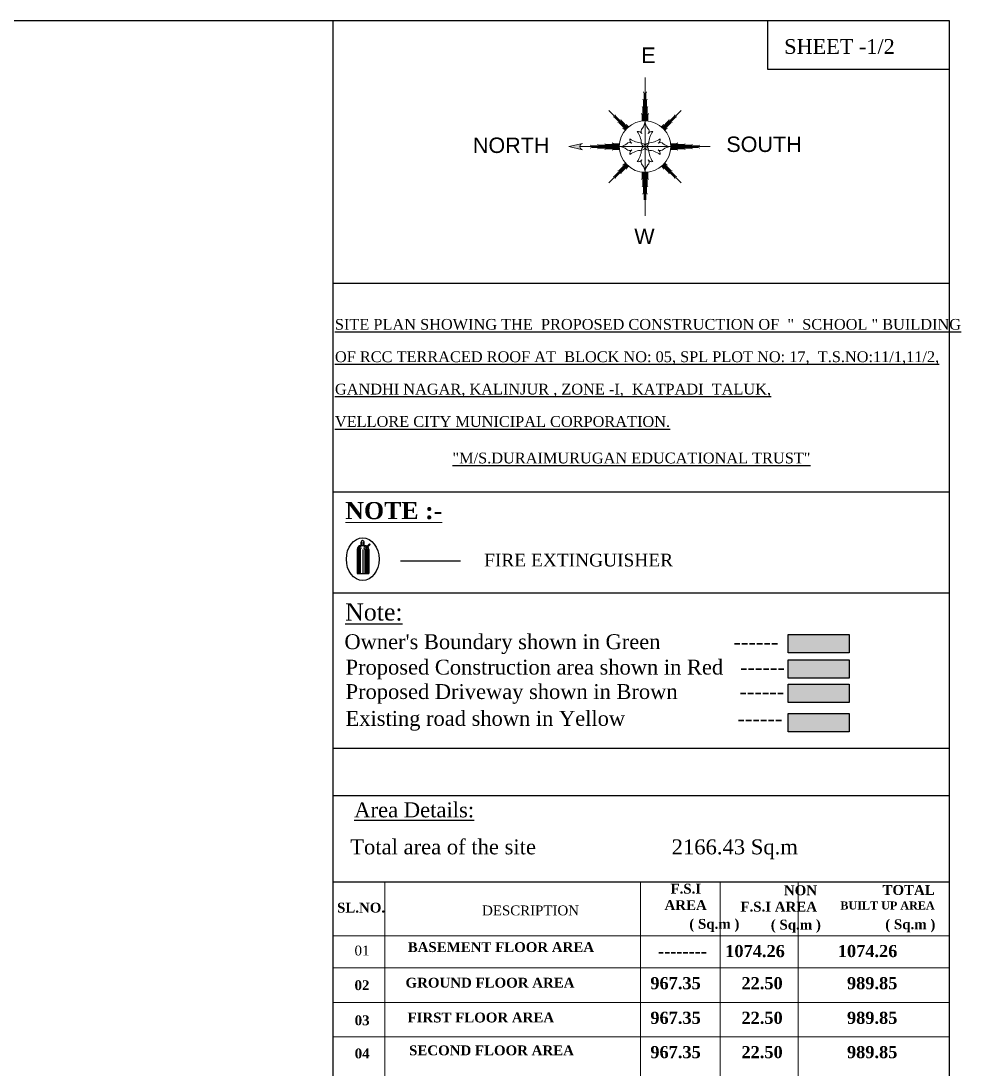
# Model space of a CAD drawing. Header units: metres. Extents: x 789 to 1127, y 8 to 183.
# Drawn here: x 878.22 to 906.8, y 116.94 to 148.8 of the extents above; entities that cross this region are included whole.
import ezdxf

# ---------------------------------------------------------------- set-up
doc = ezdxf.new("R2010")
doc.units = ezdxf.units.M
doc.header["$MEASUREMENT"] = 0
for name, color, linetype in [('T E X T', 7, 'Continuous'), ('TEXT1', 7, 'Continuous'), ('W A L L', 125, 'Continuous')]:
    doc.layers.add(name, color=color, linetype=linetype)
doc.styles.add('B DIM', font='')
doc.styles.add('S', font='swiss.ttf')
doc.styles.get("Standard").update_dxf_attribs({"font": 'BOOKOS.TTF'})
doc.styles.add('style1', font='romantic.ttf')
doc.styles.get('B DIM').set_extended_font_data('@Arial Unicode MS')

msp = doc.modelspace()

# ---------------------------------------------------------------- hatches: boundary and pattern name
at = {"lineweight": 15}
msp.add_hatch(color=256, dxfattribs=at).paths.add_polyline_path([(894.87923, 144.98451), (895.28781, 144.88821, -0.79170311), (895.28781, 145.08081)])
at = {"lineweight": -2, "ltscale": 0.5}
h = msp.add_hatch(color=256, dxfattribs=at)
h.dxf.hatch_style = 1
h.paths.add_polyline_path([(903.39183, 129.59309), (903.39183, 130.14838), (901.5467, 130.14838), (901.5467, 129.59309)])
h = msp.add_hatch(color=256, dxfattribs=at)
h.dxf.hatch_style = 1
h.paths.add_polyline_path([(903.39183, 128.82371), (903.39183, 129.379), (901.5467, 129.379), (901.5467, 128.82371)])
h = msp.add_hatch(color=256, dxfattribs=at)
h.dxf.hatch_style = 1
h.paths.add_polyline_path([(903.39183, 128.0813), (903.39183, 128.63659), (901.5467, 128.63659), (901.5467, 128.0813)])
h = msp.add_hatch(color=256, dxfattribs=at)
h.dxf.hatch_style = 1
h.paths.add_polyline_path([(901.5467, 127.75042), (901.5467, 127.19513), (903.39183, 127.19513), (903.39183, 127.75042)])

# ---------------------------------------------------------------- linework, layer by layer
at = {"lineweight": 15}
for centre, radius, start, end in [((897.19138, 144.98451), 0.78161, 134.999891, 133.383633), ((896.85733, 145.76599), 0.33405, 317.131665, 0.000047), ((897.52542, 145.76599), 0.33405, 179.999953, 222.868335), ((896.98233, 145.31247), 0.13181, 34.460014, 101.549138), ((896.41446, 145.04871), 0.669, 3.315616, 35.964229), ((897.19138, 145.45592), 0.12173, 137.131831, 214.46021), ((897.19138, 145.45592), 0.12173, 325.53979, 42.868169), ((897.40042, 145.31247), 0.13181, 78.450862, 145.539986), ((897.96829, 145.04871), 0.669, 144.035771, 176.684384), ((895.31051, 144.98451), 0.09894, 103.262257, 256.737743), ((896.40989, 145.31855), 0.33405, 269.999953, 312.868335), ((896.71996, 144.98451), 0.12173, 55.53979, 132.868169), ((896.86342, 145.19355), 0.13181, 168.450862, 235.539986), ((897.12717, 145.76142), 0.669, 234.035771, 266.684384), ((897.19138, 145.09372), 0.10921, 183.315532, 269.999897), ((897.08216, 144.98451), 0.10921, 0.000103, 86.684468), ((897.30059, 144.98451), 0.10921, 93.315532, 179.999897), ((897.19138, 145.09372), 0.10921, 270.000103, 356.684468), ((897.25558, 145.76142), 0.669, 273.315616, 305.964229), ((897.51934, 145.19355), 0.13181, 304.460014, 11.549138), ((897.66279, 144.98451), 0.12173, 47.131831, 124.46021), ((897.97286, 145.31855), 0.33405, 227.131665, 270.000047), ((896.40989, 144.65046), 0.33405, 47.131665, 90.000047), ((896.71996, 144.98451), 0.12173, 227.131831, 304.46021), ((896.86342, 144.77546), 0.13181, 124.460014, 191.549138), ((897.12717, 144.20759), 0.669, 93.315616, 125.964229), ((896.41446, 144.9203), 0.669, 324.035771, 356.684384), ((897.19138, 144.87529), 0.10921, 90.000103, 176.684468), ((897.08216, 144.98451), 0.10921, 273.315532, 359.999897), ((897.19138, 144.87529), 0.10921, 3.315532, 89.999897), ((897.30059, 144.98451), 0.10921, 180.000103, 266.684468), ((897.25558, 144.20759), 0.669, 54.035771, 86.684384), ((897.96829, 144.9203), 0.669, 183.315616, 215.964229), ((897.66279, 144.98451), 0.12173, 235.53979, 312.868169), ((897.51934, 144.77546), 0.13181, 348.450862, 55.539986), ((897.97286, 144.65046), 0.33405, 89.999953, 132.868335), ((896.98233, 144.65655), 0.13181, 258.450862, 325.539986), ((897.19138, 144.51309), 0.12173, 145.53979, 222.868169), ((896.85733, 144.20302), 0.33405, 359.999953, 42.868335), ((897.52542, 144.20302), 0.33405, 137.131665, 180.000047), ((897.19138, 144.51309), 0.12173, 317.131831, 34.46021), ((897.40042, 144.65655), 0.13181, 214.460014, 281.549138)]:
    msp.add_arc(centre, radius, start, end, dxfattribs=at)
for centre, radius, start, end in [((888.60741, 132.96028), 0.04603, 0, 180), ((888.56472, 132.73566), 0.12275, 90, 180), ((888.56472, 132.73566), 0.10733, 90, 180), ((888.56472, 132.73566), 0.07133, 90, 180), ((888.56472, 132.73566), 0.02761, 90, 180), ((888.64834, 132.73566), 0.10733, 0, 90), ((888.64834, 132.73566), 0.07133, 0, 90), ((888.64834, 132.73566), 0.02761, 0, 90), ((888.66879, 132.73566), 0.12275, 0, 90)]:
    msp.add_arc(centre, radius, start, end)
msp.add_ellipse((888.60942, 132.4412), major_axis=(0, -0.65155), ratio=0.76165445)
at = {"layer": 'TEXT1', "color": 12}
msp.add_lwpolyline([(906.44678, 148.80482), (795.43611, 148.80482), (795.43611, 31.29705), (906.44678, 31.29705)], close=True, dxfattribs=at)
at = {"layer": 'W A L L', "lineweight": -2, "ltscale": 0.5}
for p, q in [((906.44678, 148.80482), (887.70268, 148.80482)), ((887.70268, 148.80482), (887.70268, 31.29705)), ((906.44678, 31.29705), (906.44678, 148.80482)), ((887.70268, 140.83515), (906.44678, 140.83515)), ((887.70268, 134.4923), (906.44678, 134.4923)), ((887.70268, 126.69256), (906.44678, 126.69256))]:
    msp.add_line(p, q, dxfattribs=at)
at = {"layer": 'W A L L', "lineweight": -3}
for p, q in [((906.44678, 148.80482), (900.91358, 148.80482)), ((900.91358, 148.80482), (900.91358, 147.34185)), ((906.44678, 147.34185), (906.44678, 148.80482)), ((900.91358, 147.34185), (906.44678, 147.34185))]:
    msp.add_line(p, q, dxfattribs=at)
at = {"layer": 'W A L L', "lineweight": 15}
for p, q in [((897.19137, 145.76612), (897.19138, 147.08875)), ((897.16933, 146.60379), (897.14729, 146.64787)), ((897.16933, 145.76557), (897.16933, 146.60379)), ((897.21342, 146.60379), (897.23546, 146.64787)), ((897.21342, 145.76557), (897.21342, 146.60379)), ((897.14729, 146.38335), (897.12524, 146.42743)), ((897.14729, 145.76391), (897.14729, 146.38335)), ((897.23546, 146.38335), (897.25751, 146.42743)), ((897.23546, 145.76391), (897.23546, 146.38335)), ((896.63869, 145.53719), (896.08918, 146.0867)), ((896.3029, 145.90417), (896.28731, 145.95093)), ((897.1032, 145.94247), (897.08116, 145.98656)), ((897.12524, 146.16291), (897.1032, 146.207)), ((897.12524, 145.76113), (897.12524, 146.16291)), ((897.25751, 146.16291), (897.27955, 146.207)), ((897.25751, 145.76113), (897.25751, 146.16291)), ((897.27955, 145.94247), (897.30159, 145.98656)), ((897.74406, 145.53719), (898.29357, 146.0867)), ((898.07986, 145.90416), (898.09545, 145.95093)), ((896.27172, 145.87299), (896.22496, 145.88858)), ((896.62333, 145.52138), (896.27172, 145.87299)), ((896.6545, 145.55256), (896.3029, 145.90417)), ((896.41201, 145.70153), (896.36525, 145.71712)), ((896.6084, 145.50514), (896.41201, 145.70153)), ((896.47436, 145.76388), (896.45877, 145.81064)), ((896.67075, 145.56749), (896.47436, 145.76388)), ((896.64582, 145.62359), (896.63023, 145.67036)), ((897.1032, 145.75721), (897.1032, 145.94247)), ((897.19138, 144.98451), (897.19138, 145.766)), ((897.19138, 144.98451), (897.19138, 145.766)), ((897.27955, 145.75721), (897.27955, 145.94247)), ((897.712, 145.56748), (897.9084, 145.76388)), ((897.72825, 145.55255), (898.07986, 145.90416)), ((897.73694, 145.62359), (897.75252, 145.67035)), ((897.75943, 145.52138), (898.11104, 145.87299)), ((897.77435, 145.50513), (897.97075, 145.70153)), ((897.9084, 145.76388), (897.92399, 145.81064)), ((897.97075, 145.70153), (898.01751, 145.71712)), ((898.11104, 145.87299), (898.1578, 145.88858)), ((896.55229, 145.53007), (896.50553, 145.54565)), ((896.59391, 145.48845), (896.55229, 145.53007)), ((896.6545, 145.55256), (896.63869, 145.53719)), ((896.68744, 145.58197), (896.64582, 145.62359)), ((897.69531, 145.58197), (897.73694, 145.62359)), ((897.78884, 145.48844), (897.83046, 145.53007)), ((897.83046, 145.53007), (897.87723, 145.54565)), ((895.28781, 145.08081), (894.87923, 144.98451)), ((895.5721, 145.00655), (895.52801, 145.0286)), ((896.41032, 145.00655), (895.5721, 145.00655)), ((895.79254, 145.0286), (895.74845, 145.05064)), ((896.41197, 145.0286), (895.79254, 145.0286)), ((896.01297, 145.05064), (895.96889, 145.07268)), ((896.41475, 145.05064), (896.01297, 145.05064)), ((896.23341, 145.07268), (896.18933, 145.09473)), ((896.41867, 145.07268), (896.23341, 145.07268)), ((897.96408, 145.07268), (898.14934, 145.07268)), ((897.968, 145.05064), (898.36978, 145.05064)), ((897.97078, 145.0286), (898.59021, 145.0286)), ((897.97243, 145.00655), (898.81065, 145.00655)), ((898.14934, 145.07268), (898.19342, 145.09473)), ((898.36978, 145.05064), (898.41386, 145.07268)), ((898.59021, 145.0286), (898.6343, 145.05064)), ((898.81065, 145.00655), (898.85474, 145.0286)), ((894.87923, 144.98451), (895.28781, 144.88821)), ((896.40976, 144.98451), (895.21157, 144.98451)), ((895.5721, 144.96246), (895.52801, 144.94042)), ((896.41032, 144.96246), (895.5721, 144.96246)), ((895.79254, 144.94042), (895.74845, 144.91838)), ((896.41197, 144.94042), (895.79254, 144.94042)), ((896.01297, 144.91838), (895.96889, 144.89633)), ((896.41475, 144.91838), (896.01297, 144.91838)), ((896.23341, 144.89633), (896.18933, 144.87429)), ((896.41867, 144.89633), (896.23341, 144.89633)), ((897.19138, 144.98451), (896.40989, 144.98451)), ((897.19138, 144.98451), (896.40989, 144.98451)), ((897.19138, 144.98451), (897.97287, 144.98451)), ((897.19138, 144.98451), (897.19138, 144.20302)), ((897.19138, 144.98451), (897.97287, 144.98451)), ((897.19138, 144.98451), (897.19138, 144.20302)), ((897.96408, 144.89633), (898.14934, 144.89633)), ((897.968, 144.91838), (898.36978, 144.91838)), ((897.97078, 144.94042), (898.59021, 144.94042)), ((897.97243, 144.96246), (898.81065, 144.96246)), ((897.97299, 144.98451), (899.17118, 144.98451)), ((898.14934, 144.89633), (898.19342, 144.87429)), ((898.36978, 144.91838), (898.41386, 144.89633)), ((898.59021, 144.94042), (898.6343, 144.91838)), ((898.81065, 144.96246), (898.85474, 144.94042)), ((896.63869, 144.43182), (896.08918, 143.88231)), ((896.62333, 144.44763), (896.27172, 144.09603)), ((896.6545, 144.41646), (896.30289, 144.06485)), ((896.6084, 144.46388), (896.41201, 144.26748)), ((896.67075, 144.40153), (896.47435, 144.20514)), ((896.55229, 144.43895), (896.50553, 144.42336)), ((896.59391, 144.48057), (896.55229, 144.43895)), ((896.68744, 144.38704), (896.64582, 144.34542)), ((897.69531, 144.38705), (897.73694, 144.34542)), ((897.712, 144.40153), (897.9084, 144.20514)), ((897.72825, 144.41646), (898.07986, 144.06485)), ((897.74406, 144.43183), (898.29357, 143.88231)), ((897.75942, 144.44763), (898.11103, 144.09602)), ((897.77435, 144.46388), (897.97075, 144.26748)), ((897.78884, 144.48057), (897.83046, 144.43895)), ((897.83046, 144.43895), (897.87722, 144.42336)), ((896.27172, 144.09603), (896.22496, 144.08044)), ((896.30289, 144.06485), (896.28731, 144.01809)), ((896.41201, 144.26748), (896.36525, 144.2519)), ((896.47435, 144.20514), (896.45877, 144.15838)), ((896.64582, 144.34542), (896.63023, 144.29866)), ((897.1032, 144.2118), (897.1032, 144.02655)), ((897.12524, 144.20789), (897.12524, 143.80611)), ((897.14729, 144.20511), (897.14729, 143.58567)), ((897.16933, 144.20345), (897.16933, 143.36523)), ((897.19137, 144.2029), (897.19138, 142.88026)), ((897.21342, 144.20345), (897.21342, 143.36523)), ((897.23546, 144.20511), (897.23546, 143.58567)), ((897.25751, 144.20789), (897.25751, 143.80611)), ((897.27955, 144.2118), (897.27955, 144.02655)), ((897.73694, 144.34542), (897.75252, 144.29866)), ((897.9084, 144.20514), (897.92399, 144.15838)), ((897.97075, 144.26748), (898.01751, 144.2519)), ((898.07986, 144.06485), (898.09545, 144.01809)), ((898.11103, 144.09602), (898.1578, 144.08044)), ((897.1032, 144.02655), (897.08116, 143.98246)), ((897.12524, 143.80611), (897.1032, 143.76202)), ((897.25751, 143.80611), (897.27955, 143.76202)), ((897.27955, 144.02655), (897.30159, 143.98246)), ((897.14729, 143.58567), (897.12524, 143.54158)), ((897.23546, 143.58567), (897.25751, 143.54158))]:
    msp.add_line(p, q, dxfattribs=at)
at = {"layer": 'W A L L'}
for p, q in [((888.56138, 132.85842), (888.56138, 132.96028)), ((888.58006, 132.85842), (888.58006, 132.96028)), ((888.63663, 132.85842), (888.63663, 132.96028)), ((888.65344, 132.85842), (888.65344, 132.96028)), ((888.74406, 132.83263), (888.81564, 132.90422)), ((888.75559, 132.82247), (888.82668, 132.89356)), ((888.81564, 132.90422), (888.83771, 132.88289)), ((888.44196, 132.73566), (888.44196, 132.00744)), ((888.45739, 132.73566), (888.45739, 132.00744)), ((888.49339, 132.73566), (888.49339, 132.00744)), ((888.5371, 132.73566), (888.5371, 132.00744)), ((888.54603, 132.85842), (888.66879, 132.85842)), ((888.61424, 132.73566), (888.61424, 132.00744)), ((888.61424, 132.73566), (888.61424, 132.00744)), ((888.67595, 132.73566), (888.67595, 132.00744)), ((888.71966, 132.73566), (888.71966, 132.00744)), ((888.75566, 132.73566), (888.75566, 132.00744)), ((888.76576, 132.81093), (888.83771, 132.88289)), ((888.79154, 132.73566), (888.79154, 132.00744)), ((889.76101, 132.39215), (891.58443, 132.39215)), ((888.44196, 132.00744), (888.79154, 132.00744))]:
    msp.add_line(p, q, dxfattribs=at)
at = {"layer": 'W A L L', "lineweight": -2}
for p, q in [((906.44678, 131.40748), (887.70268, 131.40748)), ((901.5467, 130.14838), (903.39183, 130.14838)), ((901.5467, 129.59309), (901.5467, 130.14838)), ((903.39183, 130.14838), (903.39183, 129.59309)), ((903.39183, 129.59309), (901.5467, 129.59309)), ((901.5467, 129.379), (903.39183, 129.379)), ((901.5467, 128.82371), (901.5467, 129.379)), ((903.39183, 129.379), (903.39183, 128.82371)), ((903.39183, 128.82371), (901.5467, 128.82371)), ((901.5467, 128.63659), (903.39183, 128.63659)), ((901.5467, 128.0813), (901.5467, 128.63659)), ((903.39183, 128.63659), (903.39183, 128.0813)), ((903.39183, 128.0813), (901.5467, 128.0813)), ((901.5467, 127.75042), (903.39183, 127.75042)), ((901.5467, 127.19513), (901.5467, 127.75042)), ((903.39183, 127.75042), (903.39183, 127.19513)), ((903.39183, 127.19513), (901.5467, 127.19513)), ((887.70268, 125.25053), (906.44678, 125.25053)), ((887.70268, 122.6346), (906.44678, 122.6346))]:
    msp.add_line(p, q, dxfattribs=at)
at = {"layer": 'W A L L', "lineweight": 20}
for p, q in [((889.28051, 113.60083), (889.28051, 122.6346)), ((897.05314, 112.52126), (897.05314, 122.6346)), ((899.47897, 112.52126), (899.47897, 122.6346)), ((901.84758, 112.52126), (901.84758, 122.6346)), ((887.70268, 120.99233), (906.44678, 120.99233)), ((887.70268, 120.01554), (906.44678, 120.01554)), ((887.70268, 118.9619), (906.44678, 118.9619)), ((887.70268, 117.91913), (906.44678, 117.91913))]:
    msp.add_line(p, q, dxfattribs=at)

# ---------------------------------------------------------------- texts
at = {"layer": 'T E X T', "char_height": 0.328125, "attachment_point": 1, "line_spacing_factor": 1.8}
for s, insert, width in [('\\A1;{\\LSITE PLAN SHOWING THE  PROPOSED CONSTRUCTION OF  \\C7;"  SCHOOL " \\C256;BUILDING\\C7; \\POF \\C256;RCC TERRACED ROOF AT  BLOCK NO: 05, SPL PLOT NO: 17,  T.S.NO:11/1,11/2, \\PGANDHI NAGAR, KALINJUR , ZONE -I,  KATPADI  TALUK,\\PVELLORE CITY MUNICIPAL CORPORATION.}', (887.76542, 139.74464, 109.15636), 91.0217931), ('\\A1;{\\L"M/S.DURAIMURUGAN EDUCATIONAL TRUST"}', (891.33794, 135.68093, 109.15636), 27.6828617)]:
    msp.add_mtext(s, dxfattribs=dict(at, insert=insert, width=width))
at = {"layer": 'T E X T', "lineweight": 0, "insert": (888.08192, 134.17823), "char_height": 0.52, "attachment_point": 1}
msp.add_mtext('\\A1;{\\fTimes New Roman|b1|i0|c0|p18;\\LNOTE :-}', dxfattribs=at)
at = {"layer": 'T E X T', "lineweight": -2, "char_height": 0.455, "attachment_point": 1, "style": 'S'}
for s, insert, width in [('{\\fTimes New Roman|b0|i0|c0|p18;\\LArea Details:\\l                                     }', (888.35141, 125.04647), 15.5497385), ('\\A1;{\\fTimes New Roman|b0|i0|c0|p18;Total area of the site \\A0;                       2166.43 Sq.m}', (888.22926, 123.92122), 18.9768331)]:
    msp.add_mtext(s, dxfattribs=dict(at, insert=insert, width=width))
at = {"layer": 'T E X T', "style": 'style1'}
for s, insert, char_height, width, attachment_point in [('{\\fTimes New Roman|b1|i0|c0|p18;\\W9.67087; \\W4; \\W1;F.S.I\\P\\W8.06344; \\W4; \\W1;AREA}', (896.4177, 122.57251), 0.3, 3.4831581, 1), ('\\pt1.8;{\\fTimes New Roman|b1|i0|c0|p18; NON \\PF.S.I AREA }', (902.4199, 122.52478), 0.3, 3.4831581, 3), ('\\pt1.8;{\\fTimes New Roman|b1|i0|c0|p18;TOTAL\\P\\H0.8135x;BUILT UP AREA\\H1.22925x;\\P }', (905.99656, 122.53308), 0.3, 3.4831581, 3), ('{\\fTimes New Roman|b1|i0|c0|p18;SL.NO.}', (887.83012, 121.99573), 0.3, 1.5685138, 1), ('\\pt1.8;{\\fTimes New Roman|b0|i0|c0|p18;DESCRIPTION}', (892.2384, 121.91098), 0.3, 3.4831581, 1), ('\\pt1.8;{\\fTimes New Roman|b1|i0|c0|p18;( Sq.m )}', (900.06111, 121.50234), 0.3, 3.4831581, 3), ('\\pt1.8;{\\fTimes New Roman|b1|i0|c0|p18;( Sq.m )}', (902.53733, 121.47862), 0.3, 3.4831581, 3), ('\\pt1.8;{\\fTimes New Roman|b1|i0|c0|p18;( Sq.m )}', (906.01633, 121.49067), 0.3, 3.4831581, 3), ('{\\fTimes New Roman|b1|i0|c0|p18;BASEMENT FLOOR AREA }', (889.97814, 120.79566), 0.3, 15.7217003, 1), ('{\\fTimes New Roman|b0|i0|c0|p18;01}', (888.3616, 120.69116), 0.3, 0.5943165, 1), ('{\\fTimes New Roman|b1|i0|c0|p18;--------}', (899.07163, 120.71036), 0.3687756, 2.7374633, 3), ('{\\fTimes New Roman|b1|i0|c0|p18;1074.26}', (901.44024, 120.71036), 0.3687756, 2.7374633, 3), ('{\\fTimes New Roman|b1|i0|c0|p18;1074.26}', (904.86163, 120.71036), 0.3687756, 2.7374633, 3), ('{\\fTimes New Roman|b1|i0|c0|p18;02}', (888.3616, 119.63751), 0.3, 0.8032594, 1), ('{\\fTimes New Roman|b1|i0|c0|p18;GROUND FLOOR AREA}', (889.91131, 119.71365), 0.3, 15.7217003, 1), ('{\\fTimes New Roman|b1|i0|c0|p18;967.35}', (898.88508, 119.73357), 0.3687756, 2.7374633, 3), ('{\\fTimes New Roman|b1|i0|c0|p18;22.50}', (901.37615, 119.73357), 0.3687756, 2.7374633, 3), ('{\\fTimes New Roman|b1|i0|c0|p18;989.85}', (904.86163, 119.73357), 0.3687756, 2.7374633, 3), ('{\\fTimes New Roman|b1|i0|c0|p18;03}', (888.36607, 118.57095), 0.3, 0.7614708, 1), ('{\\fTimes New Roman|b1|i0|c0|p18;FIRST FLOOR AREA}', (889.97215, 118.65563), 0.3, 15.7217003, 1), ('{\\fTimes New Roman|b1|i0|c0|p18;967.35}', (898.88508, 118.67992), 0.3687756, 2.7374633, 3), ('{\\fTimes New Roman|b1|i0|c0|p18;22.50}', (901.37615, 118.67992), 0.3687756, 2.7374633, 3), ('{\\fTimes New Roman|b1|i0|c0|p18;989.85}', (904.86163, 118.67992), 0.3687756, 2.7374633, 3), ('{\\fTimes New Roman|b1|i0|c0|p18;SECOND FLOOR AREA }', (890.01971, 117.65601), 0.3, 15.7217003, 1), ('{\\fTimes New Roman|b1|i0|c0|p18;967.35}', (898.88508, 117.63715), 0.3687756, 2.7374633, 3), ('{\\fTimes New Roman|b1|i0|c0|p18;22.50}', (901.37615, 117.63715), 0.3687756, 2.7374633, 3), ('{\\fTimes New Roman|b1|i0|c0|p18;989.85}', (904.86163, 117.63715), 0.3687756, 2.7374633, 3), ('{\\fTimes New Roman|b1|i0|c0|p18;04}', (888.36752, 117.56313), 0.3, 0.7614708, 1)]:
    msp.add_mtext(s, dxfattribs=dict(at, insert=insert, char_height=char_height, width=width, attachment_point=attachment_point))
at = {"layer": 'TEXT1'}
msp.add_text('SHEET -1/2', height=0.447284, dxfattribs=at).set_placement((901.42305, 147.80525))
at = {"layer": 'TEXT1', "lineweight": 15, "style": 'B DIM'}
for s, height, p in [('E', 0.46862, (897.0743, 147.52987)), ('NORTH', 0.468617, (891.95914, 144.79107)), ('SOUTH', 0.468617, (899.66267, 144.82121)), ('W', 0.46862, (896.86488, 142.02475))]:
    msp.add_text(s, height=height, dxfattribs=at).set_placement(p)
at = {"layer": 'TEXT1', "lineweight": 0}
msp.add_text('FIRE EXTINGUISHER', height=0.39, dxfattribs=at).set_placement((892.30126, 132.21812))
at = {"layer": 'TEXT1', "lineweight": -2, "style": 'style1'}
for s, height, p in [('%%UNote:', 0.52002, (888.07696, 130.57472)), ("Owner's Boundary shown in Green             ------", 0.452183, (888.05349, 129.7054)), ('Proposed Construction area shown in Red   ------', 0.452183, (888.08982, 128.93202)), ('Proposed Driveway shown in Brown           ------', 0.452183, (888.08982, 128.1896)), ('Existing road shown in Yellow                    ------', 0.452183, (888.0881, 127.37328))]:
    msp.add_text(s, height=height, dxfattribs=at).set_placement(p)

doc.saveas('drawing.dxf')
